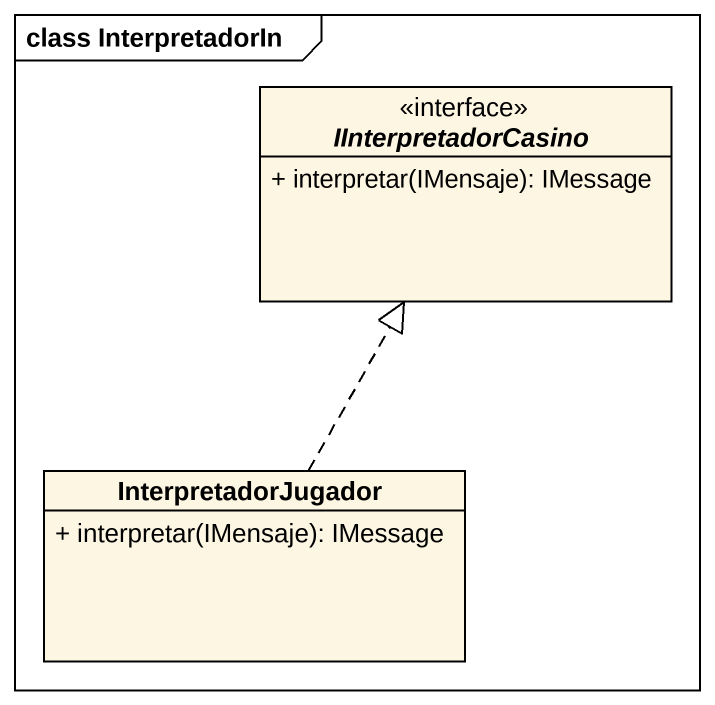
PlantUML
@startuml
mainframe class InterpretadorIn
hide circle
hide empty members
skinparam classAttributeIconSize 0
interface IInterpretadorCasino <<interface>> {
  + interpretar(IMensaje): IMessage
}
class InterpretadorJugador {
  + interpretar(IMensaje): IMessage
}
InterpretadorJugador .up.|> IInterpretadorCasino
@enduml
